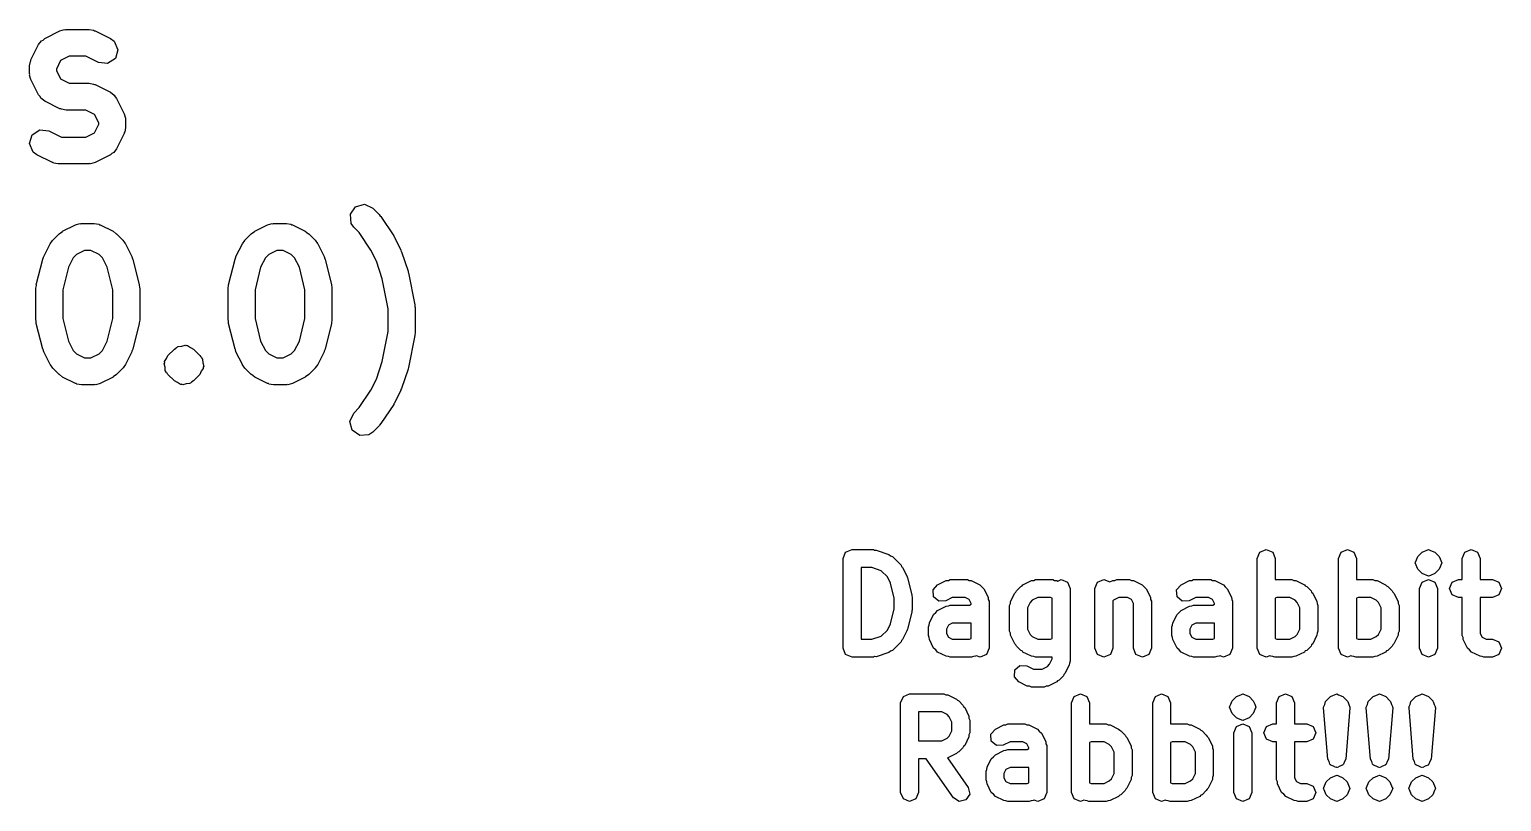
# Model space of a CAD drawing. Extents: x 85.3 to 114.3, y -106.8 to -93.4.
# Drawn here: x 101 to 109.2, y -98.04 to -93.73 of the extents above; entities that cross this region are included whole.
import ezdxf

# ---------------------------------------------------------------- set-up
doc = ezdxf.new("R2010")
doc.units = 0
doc.layers.add('BLACK', color=7, linetype='CONTINUOUS')

msp = doc.modelspace()

# ---------------------------------------------------------------- linework, layer by layer
at = {"layer": 'BLACK', "linetype": 'CONTINUOUS'}
for p, q in [((101.047, -93.8165), (101.063, -93.7955)), ((101.063, -93.7955), (101.073, -93.7911)), ((101.073, -93.7911), (101.081, -93.7829)), ((101.081, -93.7829), (101.166, -93.7401)), ((101.166, -93.7401), (101.191, -93.7326)), ((101.191, -93.7326), (101.196, -93.7337)), ((101.196, -93.7337), (101.2, -93.7321)), ((101.2, -93.7321), (101.329, -93.7321)), ((101.329, -93.7321), (101.354, -93.7367)), ((101.354, -93.7367), (101.358, -93.7395)), ((101.358, -93.7395), (101.362, -93.7401)), ((101.362, -93.7401), (101.448, -93.7829)), ((101.448, -93.7829), (101.469, -93.7984)), ((101.469, -93.7984), (101.489, -93.8455)), ((101.004, -93.9022), (101.047, -93.8165)), ((101.218, -93.8821), (101.17, -93.9059)), ((101.311, -93.8821), (101.218, -93.8821)), ((101.381, -93.9171), (101.311, -93.8821)), ((101.489, -93.8455), (101.475, -93.8947)), ((100.996, -93.9357), (101.001, -93.9101)), ((100.996, -93.9786), (100.996, -93.9357)), ((101.001, -93.9101), (101.004, -93.9066)), ((101.004, -93.9066), (101.004, -93.9022)), ((101.17, -93.9059), (101.146, -93.9534)), ((101.146, -93.9534), (101.146, -93.9609)), ((101.146, -93.9609), (101.17, -94.0084)), ((101.432, -93.9229), (101.381, -93.9171)), ((101.475, -93.8947), (101.432, -93.9229)), ((100.998, -93.9828), (100.996, -93.9786)), ((100.997, -93.9871), (100.998, -93.9828)), ((101.004, -94.0121), (100.997, -93.9871)), ((101.047, -94.0978), (101.004, -94.0121)), ((101.17, -94.0084), (101.218, -94.0321)), ((101.218, -94.0321), (101.329, -94.0321)), ((101.329, -94.0321), (101.354, -94.0367)), ((101.354, -94.0367), (101.358, -94.0395)), ((101.358, -94.0395), (101.362, -94.0401)), ((101.362, -94.0401), (101.448, -94.0829)), ((101.055, -94.1055), (101.047, -94.0978)), ((101.06, -94.1158), (101.055, -94.1055)), ((101.081, -94.1314), (101.06, -94.1158)), ((101.166, -94.1742), (101.081, -94.1314)), ((101.448, -94.0829), (101.469, -94.0984)), ((101.469, -94.0984), (101.473, -94.1087)), ((101.473, -94.1087), (101.481, -94.1165)), ((101.481, -94.1165), (101.524, -94.2022)), ((101.171, -94.1747), (101.166, -94.1742)), ((101.174, -94.1776), (101.171, -94.1747)), ((101.2, -94.1821), (101.174, -94.1776)), ((101.311, -94.1821), (101.2, -94.1821)), ((101.358, -94.2059), (101.311, -94.1821)), ((101.382, -94.2534), (101.358, -94.2059)), ((101.524, -94.2022), (101.532, -94.2271)), ((101.011, -94.3196), (101.054, -94.2913)), ((101.054, -94.2913), (101.105, -94.2972)), ((101.105, -94.2972), (101.175, -94.3321)), ((101.358, -94.3084), (101.382, -94.2609)), ((101.382, -94.2609), (101.382, -94.2534)), ((101.532, -94.2786), (101.528, -94.3042)), ((101.532, -94.2271), (101.531, -94.2315)), ((101.531, -94.2315), (101.532, -94.2357)), ((101.532, -94.2357), (101.532, -94.2786)), ((100.997, -94.3688), (101.011, -94.3196)), ((101.017, -94.4158), (100.997, -94.3688)), ((101.175, -94.3321), (101.311, -94.3321)), ((101.311, -94.3321), (101.358, -94.3084)), ((101.524, -94.3121), (101.481, -94.3978)), ((101.525, -94.3077), (101.524, -94.3121)), ((101.528, -94.3042), (101.525, -94.3077)), ((101.038, -94.4314), (101.017, -94.4158)), ((101.124, -94.4742), (101.038, -94.4314)), ((101.448, -94.4314), (101.362, -94.4742)), ((101.456, -94.4232), (101.448, -94.4314)), ((101.466, -94.4187), (101.456, -94.4232)), ((101.481, -94.3978), (101.466, -94.4187)), ((101.128, -94.4747), (101.124, -94.4742)), ((101.131, -94.4776), (101.128, -94.4747)), ((101.157, -94.4821), (101.131, -94.4776)), ((101.329, -94.4821), (101.157, -94.4821)), ((101.333, -94.4806), (101.329, -94.4821)), ((101.337, -94.4817), (101.333, -94.4806)), ((101.362, -94.4742), (101.337, -94.4817)), ((102.814, -94.7207), (102.864, -94.7074)), ((102.864, -94.7074), (102.91, -94.7291)), ((102.785, -94.7627), (102.814, -94.7207)), ((102.789, -94.8138), (102.785, -94.7627)), ((102.91, -94.7291), (102.946, -94.7648)), ((102.946, -94.7648), (102.952, -94.7742)), ((102.952, -94.7742), (102.955, -94.7763)), ((102.955, -94.7763), (103.027, -94.8834)), ((101.126, -94.9077), (101.161, -94.872)), ((101.161, -94.872), (101.18, -94.8591)), ((101.18, -94.8591), (101.181, -94.8579)), ((101.181, -94.8579), (101.252, -94.8222)), ((101.252, -94.8222), (101.277, -94.8148)), ((101.277, -94.8148), (101.281, -94.8158)), ((101.281, -94.8158), (101.286, -94.8143)), ((101.286, -94.8143), (101.357, -94.8143)), ((101.357, -94.8143), (101.383, -94.8188)), ((101.383, -94.8188), (101.386, -94.8217)), ((101.386, -94.8217), (101.391, -94.8222)), ((101.391, -94.8222), (101.462, -94.8579)), ((101.462, -94.8579), (101.48, -94.8713)), ((101.48, -94.8713), (101.482, -94.872)), ((101.482, -94.872), (101.517, -94.9077)), ((102.197, -94.9077), (102.233, -94.872)), ((102.233, -94.872), (102.251, -94.8591)), ((102.251, -94.8591), (102.252, -94.8579)), ((102.252, -94.8579), (102.324, -94.8222)), ((102.324, -94.8222), (102.349, -94.8148)), ((102.349, -94.8148), (102.353, -94.8158)), ((102.353, -94.8158), (102.357, -94.8143)), ((102.357, -94.8143), (102.429, -94.8143)), ((102.429, -94.8143), (102.454, -94.8188)), ((102.454, -94.8188), (102.458, -94.8217)), ((102.458, -94.8217), (102.462, -94.8222)), ((102.462, -94.8222), (102.534, -94.8579)), ((102.534, -94.8579), (102.552, -94.8713)), ((102.552, -94.8713), (102.553, -94.872)), ((102.553, -94.872), (102.589, -94.9077)), ((102.804, -94.8352), (102.789, -94.8138)), ((102.835, -94.8656), (102.804, -94.8352)), ((102.899, -94.9627), (102.835, -94.8656)), ((101.076, -94.9986), (101.111, -94.9272)), ((101.111, -94.9272), (101.125, -94.9092)), ((101.125, -94.9092), (101.126, -94.9077)), ((101.517, -94.9077), (101.53, -94.926)), ((101.53, -94.926), (101.531, -94.9272)), ((101.531, -94.9272), (101.567, -94.9986)), ((102.147, -94.9986), (102.183, -94.9272)), ((102.183, -94.9272), (102.196, -94.9092)), ((102.196, -94.9092), (102.197, -94.9077)), ((102.589, -94.9077), (102.602, -94.926)), ((102.602, -94.926), (102.603, -94.9272)), ((102.603, -94.9272), (102.639, -94.9986)), ((103.027, -94.8834), (103.029, -94.8896)), ((103.029, -94.8896), (103.031, -94.8915)), ((103.031, -94.8915), (103.067, -94.9629)), ((101.034, -95.1568), (101.07, -95.014)), ((101.07, -95.014), (101.075, -95.0021)), ((101.075, -95.0021), (101.076, -94.9986)), ((101.24, -95.0051), (101.214, -95.0583)), ((101.259, -94.9866), (101.24, -95.0051)), ((101.303, -94.9643), (101.259, -94.9866)), ((101.339, -94.9643), (101.303, -94.9643)), ((101.384, -94.9866), (101.339, -94.9643)), ((101.403, -95.0051), (101.384, -94.9866)), ((101.429, -95.0583), (101.403, -95.0051)), ((101.567, -94.9986), (101.571, -95.011)), ((101.571, -95.011), (101.573, -95.014)), ((101.573, -95.014), (101.608, -95.1568)), ((102.106, -95.1568), (102.142, -95.014)), ((102.142, -95.014), (102.147, -95.0021)), ((102.147, -95.0021), (102.147, -94.9986)), ((102.312, -95.0051), (102.285, -95.0583)), ((102.33, -94.9866), (102.312, -95.0051)), ((102.375, -94.9643), (102.33, -94.9866)), ((102.411, -94.9643), (102.375, -94.9643)), ((102.456, -94.9866), (102.411, -94.9643)), ((102.474, -95.0051), (102.456, -94.9866)), ((102.501, -95.0583), (102.474, -95.0051)), ((102.639, -94.9986), (102.642, -95.011)), ((102.642, -95.011), (102.644, -95.014)), ((102.644, -95.014), (102.68, -95.1568)), ((102.931, -95.0252), (102.899, -94.9627)), ((102.963, -95.1229), (102.931, -95.0252)), ((103.067, -94.9629), (103.069, -94.9704)), ((103.069, -94.9704), (103.071, -94.9727)), ((103.071, -94.9727), (103.107, -95.0799)), ((101.214, -95.0583), (101.182, -95.1842)), ((101.461, -95.1842), (101.429, -95.0583)), ((102.285, -95.0583), (102.254, -95.1842)), ((102.532, -95.1842), (102.501, -95.0583)), ((103.107, -95.0799), (103.108, -95.0866)), ((103.108, -95.0866), (103.109, -95.0889)), ((103.109, -95.0889), (103.145, -95.2674)), ((101.032, -95.175), (101.035, -95.1603)), ((101.032, -95.3536), (101.032, -95.175)), ((101.035, -95.1603), (101.034, -95.1568)), ((101.182, -95.1842), (101.182, -95.3443)), ((101.461, -95.3443), (101.461, -95.1842)), ((101.608, -95.1568), (101.61, -95.1717)), ((101.61, -95.1717), (101.611, -95.175)), ((101.611, -95.175), (101.611, -95.3536)), ((102.104, -95.175), (102.106, -95.1603)), ((102.104, -95.3536), (102.104, -95.175)), ((102.106, -95.1603), (102.106, -95.1568)), ((102.254, -95.1842), (102.254, -95.3443)), ((102.532, -95.3443), (102.532, -95.1842)), ((102.68, -95.1568), (102.681, -95.1717)), ((102.681, -95.1717), (102.682, -95.175)), ((102.682, -95.175), (102.682, -95.3536)), ((102.996, -95.2896), (102.963, -95.1229)), ((103.145, -95.2674), (103.145, -95.2789)), ((103.145, -95.2789), (103.146, -95.2821)), ((103.146, -95.2821), (103.146, -95.425)), ((101.033, -95.3568), (101.032, -95.3536)), ((101.034, -95.3718), (101.033, -95.3568)), ((101.182, -95.3443), (101.214, -95.4703)), ((101.429, -95.4703), (101.461, -95.3443)), ((101.611, -95.3536), (101.608, -95.3683)), ((102.105, -95.3568), (102.104, -95.3536)), ((102.106, -95.3718), (102.105, -95.3568)), ((102.254, -95.3443), (102.285, -95.4703)), ((102.501, -95.4703), (102.532, -95.3443)), ((102.682, -95.3536), (102.68, -95.3683)), ((102.996, -95.4176), (102.996, -95.2896)), ((101.07, -95.5146), (101.034, -95.3718)), ((101.608, -95.3718), (101.573, -95.5146)), ((101.608, -95.3683), (101.608, -95.3718)), ((102.142, -95.5146), (102.106, -95.3718)), ((102.68, -95.3718), (102.644, -95.5146)), ((102.68, -95.3683), (102.68, -95.3718)), ((102.963, -95.5843), (102.996, -95.4176)), ((103.145, -95.4397), (103.109, -95.6183)), ((103.146, -95.425), (103.144, -95.4363)), ((103.144, -95.4363), (103.145, -95.4397)), ((101.072, -95.5176), (101.07, -95.5146)), ((101.076, -95.53), (101.072, -95.5176)), ((101.214, -95.4703), (101.24, -95.5234)), ((101.24, -95.5234), (101.259, -95.5419)), ((101.384, -95.5419), (101.403, -95.5234)), ((101.403, -95.5234), (101.429, -95.4703)), ((101.573, -95.5146), (101.567, -95.5264)), ((101.567, -95.5264), (101.567, -95.53)), ((101.768, -95.5505), (101.804, -95.5148)), ((101.804, -95.5148), (101.812, -95.5091)), ((101.812, -95.5091), (101.814, -95.5064)), ((101.814, -95.5064), (101.817, -95.5056)), ((101.817, -95.5056), (101.818, -95.5054)), ((101.818, -95.5054), (101.82, -95.5029)), ((101.82, -95.5029), (101.822, -95.5026)), ((101.822, -95.5026), (101.825, -95.4999)), ((101.825, -95.4999), (101.845, -95.4982)), ((101.845, -95.4982), (101.864, -95.4931)), ((101.864, -95.4931), (101.867, -95.4946)), ((101.867, -95.4946), (101.87, -95.494)), ((101.87, -95.494), (101.873, -95.4957)), ((101.873, -95.4957), (101.877, -95.4954)), ((101.877, -95.4954), (101.893, -95.5066)), ((101.893, -95.5066), (101.91, -95.5148)), ((101.91, -95.5148), (101.946, -95.5505)), ((102.144, -95.5176), (102.142, -95.5146)), ((102.147, -95.53), (102.144, -95.5176)), ((102.285, -95.4703), (102.312, -95.5234)), ((102.312, -95.5234), (102.33, -95.5419)), ((102.456, -95.5419), (102.474, -95.5234)), ((102.474, -95.5234), (102.501, -95.4703)), ((102.644, -95.5146), (102.639, -95.5264)), ((102.639, -95.5264), (102.639, -95.53)), ((101.111, -95.6014), (101.076, -95.53)), ((101.113, -95.6025), (101.111, -95.6014)), ((101.126, -95.6209), (101.113, -95.6025)), ((101.259, -95.5419), (101.303, -95.5643)), ((101.303, -95.5643), (101.339, -95.5643)), ((101.339, -95.5643), (101.384, -95.5419)), ((101.531, -95.6014), (101.518, -95.6194)), ((101.567, -95.53), (101.531, -95.6014)), ((101.747, -95.597), (101.75, -95.5909)), ((101.752, -95.6159), (101.747, -95.597)), ((101.749, -95.5842), (101.76, -95.5682)), ((101.75, -95.5909), (101.749, -95.5842)), ((101.76, -95.5682), (101.768, -95.5505)), ((101.946, -95.5505), (101.952, -95.5586)), ((101.952, -95.5586), (101.954, -95.5606)), ((101.954, -95.5606), (101.955, -95.5638)), ((101.955, -95.5638), (101.961, -95.5719)), ((101.961, -95.5719), (101.963, -95.5913)), ((101.963, -95.5913), (101.968, -95.6101)), ((101.968, -95.6101), (101.965, -95.6162)), ((102.183, -95.6014), (102.147, -95.53)), ((102.184, -95.6025), (102.183, -95.6014)), ((102.197, -95.6209), (102.184, -95.6025)), ((102.33, -95.5419), (102.375, -95.5643)), ((102.375, -95.5643), (102.411, -95.5643)), ((102.411, -95.5643), (102.456, -95.5419)), ((102.603, -95.6014), (102.589, -95.6194)), ((102.639, -95.53), (102.603, -95.6014)), ((102.931, -95.6819), (102.963, -95.5843)), ((101.161, -95.6566), (101.126, -95.6209)), ((101.163, -95.6573), (101.161, -95.6566)), ((101.181, -95.6707), (101.163, -95.6573)), ((101.252, -95.7064), (101.181, -95.6707)), ((101.462, -95.6707), (101.391, -95.7064)), ((101.463, -95.6695), (101.462, -95.6707)), ((101.482, -95.6566), (101.463, -95.6695)), ((101.517, -95.6209), (101.482, -95.6566)), ((101.518, -95.6194), (101.517, -95.6209)), ((101.753, -95.6353), (101.752, -95.6159)), ((101.759, -95.6434), (101.753, -95.6353)), ((101.76, -95.6466), (101.759, -95.6434)), ((101.763, -95.6485), (101.76, -95.6466)), ((101.768, -95.6566), (101.763, -95.6485)), ((101.804, -95.6923), (101.768, -95.6566)), ((101.822, -95.7006), (101.804, -95.6923)), ((101.91, -95.6923), (101.902, -95.698)), ((101.946, -95.6566), (101.91, -95.6923)), ((101.954, -95.6389), (101.946, -95.6566)), ((101.965, -95.623), (101.954, -95.6389)), ((101.965, -95.6162), (101.965, -95.623)), ((102.233, -95.6566), (102.197, -95.6209)), ((102.234, -95.6573), (102.233, -95.6566)), ((102.252, -95.6707), (102.234, -95.6573)), ((102.324, -95.7064), (102.252, -95.6707)), ((102.534, -95.6707), (102.462, -95.7064)), ((102.535, -95.6695), (102.534, -95.6707)), ((102.553, -95.6566), (102.535, -95.6695)), ((102.589, -95.6209), (102.553, -95.6566)), ((102.589, -95.6194), (102.589, -95.6209)), ((102.899, -95.7444), (102.931, -95.6819)), ((103.107, -95.6273), (103.071, -95.7344)), ((103.109, -95.6183), (103.107, -95.6246)), ((103.107, -95.6246), (103.107, -95.6273)), ((101.257, -95.7069), (101.252, -95.7064)), ((101.26, -95.7098), (101.257, -95.7069)), ((101.286, -95.7143), (101.26, -95.7098)), ((101.357, -95.7143), (101.286, -95.7143)), ((101.361, -95.7128), (101.357, -95.7143)), ((101.366, -95.7138), (101.361, -95.7128)), ((101.391, -95.7064), (101.366, -95.7138)), ((101.838, -95.7117), (101.822, -95.7006)), ((101.841, -95.7114), (101.838, -95.7117)), ((101.844, -95.7131), (101.841, -95.7114)), ((101.847, -95.7125), (101.844, -95.7131)), ((101.851, -95.714), (101.847, -95.7125)), ((101.869, -95.709), (101.851, -95.714)), ((101.889, -95.7073), (101.869, -95.709)), ((101.893, -95.7046), (101.889, -95.7073)), ((101.895, -95.7042), (101.893, -95.7046)), ((101.897, -95.7017), (101.895, -95.7042)), ((101.9, -95.7007), (101.897, -95.7016)), ((101.897, -95.7016), (101.897, -95.7017)), ((101.902, -95.698), (101.9, -95.7007)), ((102.328, -95.7069), (102.324, -95.7064)), ((102.331, -95.7098), (102.328, -95.7069)), ((102.357, -95.7143), (102.331, -95.7098)), ((102.429, -95.7143), (102.357, -95.7143)), ((102.433, -95.7128), (102.429, -95.7143)), ((102.437, -95.7138), (102.433, -95.7128)), ((102.462, -95.7064), (102.437, -95.7138)), ((102.835, -95.8415), (102.899, -95.7444)), ((103.067, -95.7443), (103.031, -95.8157)), ((103.071, -95.7344), (103.067, -95.7413)), ((103.067, -95.7413), (103.067, -95.7443)), ((102.804, -95.872), (102.835, -95.8415)), ((103.027, -95.8237), (102.955, -95.9309)), ((103.031, -95.8157), (103.027, -95.8211)), ((103.027, -95.8211), (103.027, -95.8237)), ((102.782, -95.9185), (102.804, -95.872)), ((102.796, -95.968), (102.782, -95.9185)), ((102.947, -95.9391), (102.946, -95.9423)), ((102.955, -95.9309), (102.947, -95.9391)), ((102.838, -95.9974), (102.796, -95.968)), ((102.889, -95.993), (102.838, -95.9974)), ((102.91, -95.978), (102.889, -95.993)), ((102.946, -95.9423), (102.91, -95.978)), ((105.532, -96.6837), (105.546, -96.6483)), ((105.546, -96.6483), (105.582, -96.6337)), ((105.582, -96.6337), (105.701, -96.6337)), ((105.701, -96.6337), (105.708, -96.6368)), ((105.708, -96.6368), (105.717, -96.6363)), ((105.717, -96.6363), (105.788, -96.6601)), ((105.788, -96.6601), (105.797, -96.6677)), ((105.797, -96.6677), (105.807, -96.6721)), ((105.807, -96.6721), (105.855, -96.7198)), ((107.841, -96.6837), (107.856, -96.6483)), ((107.856, -96.6483), (107.891, -96.6337)), ((107.891, -96.6337), (107.927, -96.6483)), ((107.927, -96.6483), (107.941, -96.6837)), ((108.294, -96.6837), (108.308, -96.6483)), ((108.308, -96.6483), (108.344, -96.6337)), ((108.344, -96.6337), (108.379, -96.6483)), ((108.379, -96.6483), (108.394, -96.6837)), ((108.729, -96.6912), (108.737, -96.6721)), ((108.737, -96.6721), (108.761, -96.6483)), ((108.761, -96.6483), (108.796, -96.6337)), ((108.796, -96.6337), (108.796, -96.6337)), ((108.796, -96.6337), (108.806, -96.638)), ((108.806, -96.638), (108.831, -96.6483)), ((108.831, -96.6483), (108.831, -96.6483)), ((108.831, -96.6483), (108.831, -96.6483)), ((108.831, -96.6483), (108.855, -96.6721)), ((108.855, -96.6721), (108.855, -96.6721)), ((108.855, -96.6721), (108.855, -96.6721)), ((108.855, -96.6721), (108.87, -96.7075)), ((108.984, -96.6837), (108.999, -96.6483)), ((108.999, -96.6483), (109.034, -96.6337)), ((109.034, -96.6337), (109.069, -96.6483)), ((109.069, -96.6483), (109.084, -96.6837)), ((105.532, -97.1837), (105.532, -96.6837)), ((105.632, -96.7337), (105.632, -97.1337)), ((105.693, -96.7337), (105.632, -96.7337)), ((105.745, -96.7512), (105.693, -96.7337)), ((105.779, -96.7847), (105.745, -96.7512)), ((105.855, -96.7198), (105.858, -96.7274)), ((105.858, -96.7274), (105.864, -96.7328)), ((105.864, -96.7328), (105.888, -96.7804)), ((107.841, -97.1837), (107.841, -96.6837)), ((107.941, -96.6837), (107.941, -96.8004)), ((108.294, -97.1837), (108.294, -96.6837)), ((108.394, -96.6837), (108.394, -96.8004)), ((108.722, -96.7075), (108.724, -96.7036)), ((108.737, -96.7429), (108.722, -96.7075)), ((108.724, -96.7036), (108.729, -96.6912)), ((108.761, -96.7667), (108.737, -96.7429)), ((108.737, -96.7429), (108.737, -96.7429)), ((108.855, -96.7429), (108.831, -96.7667)), ((108.87, -96.7075), (108.855, -96.7429)), ((108.984, -96.8004), (108.984, -96.6837)), ((109.084, -96.6837), (109.084, -96.8004)), ((105.796, -96.8202), (105.779, -96.7847)), ((105.817, -96.9041), (105.796, -96.8202)), ((105.888, -96.7804), (105.889, -96.786)), ((105.889, -96.786), (105.892, -96.7906)), ((105.892, -96.7906), (105.916, -96.8858)), ((106.034, -96.8584), (106.059, -96.8294)), ((106.059, -96.8294), (106.107, -96.8056)), ((106.107, -96.8056), (106.119, -96.8048)), ((106.119, -96.8048), (106.129, -96.8004)), ((106.129, -96.8004), (106.225, -96.8004)), ((106.225, -96.8004), (106.235, -96.8048)), ((106.235, -96.8048), (106.247, -96.8056)), ((106.247, -96.8056), (106.295, -96.8294)), ((106.295, -96.8294), (106.305, -96.8414)), ((106.305, -96.8414), (106.317, -96.8518)), ((106.499, -96.8626), (106.523, -96.8388)), ((106.523, -96.8388), (106.53, -96.8357)), ((106.53, -96.8357), (106.535, -96.8294)), ((106.535, -96.8294), (106.583, -96.8056)), ((106.583, -96.8056), (106.595, -96.8048)), ((106.595, -96.8048), (106.605, -96.8004)), ((106.605, -96.8004), (106.701, -96.8004)), ((106.701, -96.8004), (106.711, -96.8048)), ((106.711, -96.8048), (106.723, -96.8056)), ((106.723, -96.8056), (106.729, -96.8085)), ((106.729, -96.8085), (106.748, -96.8004)), ((106.748, -96.8004), (106.784, -96.815)), ((106.784, -96.815), (106.798, -96.8504)), ((106.936, -96.8504), (106.951, -96.815)), ((106.951, -96.815), (106.986, -96.8004)), ((106.986, -96.8004), (107.019, -96.8139)), ((107.019, -96.8139), (107.035, -96.8056)), ((107.035, -96.8056), (107.047, -96.8048)), ((107.047, -96.8048), (107.058, -96.8004)), ((107.058, -96.8004), (107.129, -96.8004)), ((107.129, -96.8004), (107.14, -96.8048)), ((107.14, -96.8048), (107.152, -96.8056)), ((107.152, -96.8056), (107.199, -96.8294)), ((107.199, -96.8294), (107.21, -96.8414)), ((107.21, -96.8414), (107.222, -96.8518)), ((107.391, -96.8584), (107.416, -96.8294)), ((107.416, -96.8294), (107.464, -96.8056)), ((107.464, -96.8056), (107.476, -96.8048)), ((107.476, -96.8048), (107.486, -96.8004)), ((107.486, -96.8004), (107.582, -96.8004)), ((107.582, -96.8004), (107.592, -96.8048)), ((107.592, -96.8048), (107.604, -96.8056)), ((107.604, -96.8056), (107.652, -96.8294)), ((107.652, -96.8294), (107.662, -96.8414)), ((107.662, -96.8414), (107.674, -96.8518)), ((107.941, -96.8004), (108.034, -96.8004)), ((108.034, -96.8004), (108.045, -96.8048)), ((108.045, -96.8048), (108.056, -96.8056)), ((108.056, -96.8056), (108.104, -96.8294)), ((108.104, -96.8294), (108.109, -96.8357)), ((108.109, -96.8357), (108.117, -96.8388)), ((108.117, -96.8388), (108.141, -96.8626)), ((108.394, -96.8004), (108.486, -96.8004)), ((108.486, -96.8004), (108.497, -96.8048)), ((108.497, -96.8048), (108.509, -96.8056)), ((108.509, -96.8056), (108.556, -96.8294)), ((108.556, -96.8294), (108.562, -96.8357)), ((108.562, -96.8357), (108.569, -96.8388)), ((108.569, -96.8388), (108.593, -96.8626)), ((108.746, -96.8504), (108.761, -96.815)), ((108.761, -96.7667), (108.761, -96.7667)), ((108.796, -96.7813), (108.761, -96.7667)), ((108.761, -96.815), (108.796, -96.8004)), ((108.806, -96.777), (108.796, -96.7813)), ((108.796, -96.7813), (108.796, -96.7813)), ((108.796, -96.8004), (108.831, -96.815)), ((108.831, -96.7667), (108.806, -96.777)), ((108.831, -96.815), (108.846, -96.8504)), ((108.913, -96.8504), (108.927, -96.815)), ((108.927, -96.815), (108.963, -96.8004)), ((108.963, -96.8004), (108.984, -96.8004)), ((109.084, -96.8004), (109.153, -96.8004)), ((109.153, -96.8004), (109.188, -96.815)), ((109.188, -96.815), (109.203, -96.8504)), ((105.817, -96.9632), (105.817, -96.9041)), ((105.916, -96.8858), (105.915, -96.8921)), ((105.915, -96.8921), (105.917, -96.898)), ((105.917, -96.898), (105.917, -96.9694)), ((106.037, -96.8965), (106.034, -96.8584)), ((106.066, -96.9216), (106.037, -96.8965)), ((106.104, -96.9189), (106.066, -96.9216)), ((106.141, -96.9004), (106.104, -96.9189)), ((106.213, -96.9004), (106.141, -96.9004)), ((106.235, -96.9114), (106.213, -96.9004)), ((106.246, -96.9336), (106.235, -96.9114)), ((106.317, -96.8518), (106.341, -96.8994)), ((106.341, -96.8994), (106.341, -96.911)), ((106.341, -96.911), (106.346, -96.9218)), ((106.346, -96.9218), (106.346, -97.1837)), ((106.465, -96.9348), (106.466, -96.9232)), ((106.466, -96.9232), (106.489, -96.8756)), ((106.489, -96.8756), (106.496, -96.8702)), ((106.496, -96.8702), (106.499, -96.8626)), ((106.587, -96.9153), (106.575, -96.9276)), ((106.617, -96.9004), (106.587, -96.9153)), ((106.689, -96.9004), (106.617, -96.9004)), ((106.698, -96.9051), (106.689, -96.9004)), ((106.698, -97.129), (106.698, -96.9051)), ((106.798, -96.8504), (106.798, -97.2551)), ((106.936, -97.1837), (106.936, -96.8504)), ((107.04, -96.9153), (107.036, -96.9187)), ((107.036, -96.9187), (107.036, -97.1837)), ((107.07, -96.9004), (107.04, -96.9153)), ((107.117, -96.9004), (107.07, -96.9004)), ((107.14, -96.9114), (107.117, -96.9004)), ((107.151, -96.9336), (107.14, -96.9114)), ((107.222, -96.8518), (107.245, -96.8994)), ((107.245, -96.8994), (107.246, -96.911)), ((107.246, -96.911), (107.251, -96.9218)), ((107.251, -96.9218), (107.251, -97.1837)), ((107.394, -96.8965), (107.391, -96.8584)), ((107.423, -96.9216), (107.394, -96.8965)), ((107.461, -96.9189), (107.423, -96.9216)), ((107.498, -96.9004), (107.461, -96.9189)), ((107.57, -96.9004), (107.498, -96.9004)), ((107.592, -96.9114), (107.57, -96.9004)), ((107.603, -96.9336), (107.592, -96.9114)), ((107.674, -96.8518), (107.698, -96.8994)), ((107.698, -96.8994), (107.699, -96.911)), ((107.699, -96.911), (107.703, -96.9218)), ((107.703, -96.9218), (107.703, -97.1837)), ((107.951, -96.9004), (107.941, -96.9051)), ((107.941, -96.9051), (107.941, -97.129)), ((108.022, -96.9004), (107.951, -96.9004)), ((108.052, -96.9153), (108.022, -96.9004)), ((108.064, -96.9276), (108.052, -96.9153)), ((108.141, -96.8626), (108.144, -96.8702)), ((108.144, -96.8702), (108.15, -96.8756)), ((108.15, -96.8756), (108.174, -96.9232)), ((108.174, -96.9232), (108.175, -96.9348)), ((108.403, -96.9004), (108.394, -96.9051)), ((108.394, -96.9051), (108.394, -97.129)), ((108.475, -96.9004), (108.403, -96.9004)), ((108.504, -96.9153), (108.475, -96.9004)), ((108.517, -96.9276), (108.504, -96.9153)), ((108.593, -96.8626), (108.596, -96.8702)), ((108.596, -96.8702), (108.603, -96.8756)), ((108.603, -96.8756), (108.626, -96.9232)), ((108.626, -96.9232), (108.627, -96.9348)), ((108.746, -97.1837), (108.746, -96.8504)), ((108.846, -96.8504), (108.846, -97.1837)), ((108.927, -96.8857), (108.913, -96.8504)), ((108.963, -96.9004), (108.927, -96.8857)), ((108.984, -96.9004), (108.963, -96.9004)), ((108.984, -97.1123), (108.984, -96.9004)), ((109.153, -96.9004), (109.084, -96.9004)), ((109.084, -96.9004), (109.084, -97.1005)), ((109.188, -96.8857), (109.153, -96.9004)), ((109.203, -96.8504), (109.188, -96.8857)), ((105.796, -97.0472), (105.817, -96.9632)), ((105.916, -96.9815), (105.892, -97.0768)), ((105.917, -96.9694), (105.915, -96.9753)), ((105.915, -96.9753), (105.916, -96.9815)), ((106.013, -97.0423), (106.037, -96.9947)), ((106.037, -96.9947), (106.049, -96.9843)), ((106.049, -96.9843), (106.059, -96.9723)), ((106.059, -96.9723), (106.107, -96.9485)), ((106.107, -96.9485), (106.119, -96.9477)), ((106.119, -96.9477), (106.129, -96.9432)), ((106.129, -96.9432), (106.237, -96.9432)), ((106.237, -96.9432), (106.246, -96.9385)), ((106.246, -96.9385), (106.246, -96.9336)), ((106.46, -96.9456), (106.465, -96.9348)), ((106.46, -97.0885), (106.46, -96.9456)), ((106.575, -96.9276), (106.56, -96.9574)), ((106.56, -96.9574), (106.56, -97.0766)), ((107.151, -97.1837), (107.151, -96.9336)), ((107.37, -97.0423), (107.394, -96.9947)), ((107.394, -96.9947), (107.406, -96.9843)), ((107.406, -96.9843), (107.416, -96.9723)), ((107.416, -96.9723), (107.464, -96.9485)), ((107.464, -96.9485), (107.476, -96.9477)), ((107.476, -96.9477), (107.486, -96.9432)), ((107.486, -96.9432), (107.594, -96.9432)), ((107.594, -96.9432), (107.603, -96.9385)), ((107.603, -96.9385), (107.603, -96.9336)), ((108.079, -96.9574), (108.064, -96.9276)), ((108.079, -97.0766), (108.079, -96.9574)), ((108.175, -96.9348), (108.179, -96.9456)), ((108.179, -96.9456), (108.179, -97.0885)), ((108.532, -96.9574), (108.517, -96.9276)), ((108.532, -97.0766), (108.532, -96.9574)), ((108.627, -96.9348), (108.632, -96.9456)), ((108.632, -96.9456), (108.632, -97.0885)), ((105.745, -97.1162), (105.779, -97.0826)), ((105.779, -97.0826), (105.796, -97.0472)), ((105.888, -97.087), (105.864, -97.1346)), ((105.889, -97.0813), (105.888, -97.087)), ((105.892, -97.0768), (105.889, -97.0813)), ((106.008, -97.0646), (106.012, -97.0539)), ((106.008, -97.1123), (106.008, -97.0646)), ((106.012, -97.0539), (106.013, -97.0423)), ((106.119, -97.0543), (106.108, -97.0764)), ((106.108, -97.0764), (106.108, -97.1005)), ((106.141, -97.0432), (106.119, -97.0543)), ((106.246, -97.0432), (106.141, -97.0432)), ((106.246, -97.129), (106.246, -97.0432)), ((106.465, -97.0992), (106.46, -97.0885)), ((106.56, -97.0766), (106.575, -97.1065)), ((107.365, -97.0646), (107.369, -97.0539)), ((107.365, -97.1123), (107.365, -97.0646)), ((107.369, -97.0539), (107.37, -97.0423)), ((107.476, -97.0543), (107.465, -97.0764)), ((107.465, -97.0764), (107.465, -97.1005)), ((107.498, -97.0432), (107.476, -97.0543)), ((107.603, -97.0432), (107.498, -97.0432)), ((107.603, -97.129), (107.603, -97.0432)), ((108.064, -97.1065), (108.079, -97.0766)), ((108.179, -97.0885), (108.175, -97.0992)), ((108.517, -97.1065), (108.532, -97.0766)), ((108.632, -97.0885), (108.627, -97.0992)), ((105.632, -97.1337), (105.693, -97.1337)), ((105.693, -97.1337), (105.745, -97.1162)), ((105.855, -97.1476), (105.807, -97.1952)), ((105.858, -97.14), (105.855, -97.1476)), ((105.864, -97.1346), (105.858, -97.14)), ((106.012, -97.123), (106.008, -97.1123)), ((106.013, -97.1346), (106.012, -97.123)), ((106.037, -97.1822), (106.013, -97.1346)), ((106.108, -97.1005), (106.119, -97.1226)), ((106.119, -97.1226), (106.141, -97.1337)), ((106.141, -97.1337), (106.237, -97.1337)), ((106.237, -97.1337), (106.246, -97.129)), ((106.466, -97.1108), (106.465, -97.0992)), ((106.489, -97.1584), (106.466, -97.1108)), ((106.496, -97.1638), (106.489, -97.1584)), ((106.499, -97.1714), (106.496, -97.1638)), ((106.575, -97.1065), (106.587, -97.1188)), ((106.587, -97.1188), (106.617, -97.1337)), ((106.617, -97.1337), (106.689, -97.1337)), ((106.689, -97.1337), (106.698, -97.129)), ((107.369, -97.123), (107.365, -97.1123)), ((107.37, -97.1346), (107.369, -97.123)), ((107.394, -97.1822), (107.37, -97.1346)), ((107.465, -97.1005), (107.476, -97.1226)), ((107.476, -97.1226), (107.498, -97.1337)), ((107.498, -97.1337), (107.594, -97.1337)), ((107.594, -97.1337), (107.603, -97.129)), ((107.941, -97.129), (107.951, -97.1337)), ((107.951, -97.1337), (108.022, -97.1337)), ((108.022, -97.1337), (108.052, -97.1188)), ((108.052, -97.1188), (108.064, -97.1065)), ((108.144, -97.1638), (108.141, -97.1714)), ((108.15, -97.1584), (108.144, -97.1638)), ((108.174, -97.1108), (108.15, -97.1584)), ((108.175, -97.0992), (108.174, -97.1108)), ((108.394, -97.129), (108.403, -97.1337)), ((108.403, -97.1337), (108.475, -97.1337)), ((108.475, -97.1337), (108.504, -97.1188)), ((108.504, -97.1188), (108.517, -97.1065)), ((108.596, -97.1638), (108.593, -97.1714)), ((108.603, -97.1584), (108.596, -97.1638)), ((108.626, -97.1108), (108.603, -97.1584)), ((108.627, -97.0992), (108.626, -97.1108)), ((108.989, -97.123), (108.984, -97.1123)), ((108.989, -97.1346), (108.989, -97.123)), ((109.013, -97.1822), (108.989, -97.1346)), ((109.084, -97.1005), (109.095, -97.1226)), ((109.095, -97.1226), (109.117, -97.1337)), ((109.117, -97.1337), (109.153, -97.1337)), ((109.153, -97.1337), (109.188, -97.1483)), ((109.188, -97.1483), (109.203, -97.1837)), ((105.546, -97.219), (105.532, -97.1837)), ((105.582, -97.2337), (105.546, -97.219)), ((105.701, -97.2337), (105.582, -97.2337)), ((105.708, -97.2305), (105.701, -97.2337)), ((105.717, -97.2311), (105.708, -97.2305)), ((105.788, -97.2073), (105.717, -97.2311)), ((105.797, -97.1997), (105.788, -97.2073)), ((105.807, -97.1952), (105.797, -97.1997)), ((106.049, -97.1926), (106.037, -97.1822)), ((106.059, -97.2046), (106.049, -97.1926)), ((106.107, -97.2284), (106.059, -97.2046)), ((106.119, -97.2292), (106.107, -97.2284)), ((106.129, -97.2337), (106.119, -97.2292)), ((106.248, -97.2337), (106.129, -97.2337)), ((106.259, -97.2292), (106.248, -97.2337)), ((106.271, -97.2284), (106.259, -97.2292)), ((106.276, -97.2256), (106.271, -97.2284)), ((106.296, -97.2337), (106.276, -97.2256)), ((106.331, -97.219), (106.296, -97.2337)), ((106.346, -97.1837), (106.331, -97.219)), ((106.523, -97.1952), (106.499, -97.1714)), ((106.53, -97.1984), (106.523, -97.1952)), ((106.535, -97.2046), (106.53, -97.1984)), ((106.583, -97.2284), (106.535, -97.2046)), ((106.595, -97.2292), (106.583, -97.2284)), ((106.605, -97.2337), (106.595, -97.2292)), ((106.698, -97.2337), (106.605, -97.2337)), ((106.683, -97.2731), (106.698, -97.2433)), ((106.698, -97.2433), (106.698, -97.2337)), ((106.951, -97.219), (106.936, -97.1837)), ((106.986, -97.2337), (106.951, -97.219)), ((107.022, -97.219), (106.986, -97.2337)), ((107.036, -97.1837), (107.022, -97.219)), ((107.165, -97.219), (107.151, -97.1837)), ((107.201, -97.2337), (107.165, -97.219)), ((107.236, -97.219), (107.201, -97.2337)), ((107.251, -97.1837), (107.236, -97.219)), ((107.406, -97.1926), (107.394, -97.1822)), ((107.416, -97.2046), (107.406, -97.1926)), ((107.464, -97.2284), (107.416, -97.2046)), ((107.476, -97.2292), (107.464, -97.2284)), ((107.486, -97.2337), (107.476, -97.2292)), ((107.605, -97.2337), (107.486, -97.2337)), ((107.616, -97.2292), (107.605, -97.2337)), ((107.628, -97.2284), (107.616, -97.2292)), ((107.634, -97.2256), (107.628, -97.2284)), ((107.653, -97.2337), (107.634, -97.2256)), ((107.688, -97.219), (107.653, -97.2337)), ((107.703, -97.1837), (107.688, -97.219)), ((107.856, -97.219), (107.841, -97.1837)), ((107.891, -97.2337), (107.856, -97.219)), ((107.911, -97.2256), (107.891, -97.2337)), ((107.916, -97.2284), (107.911, -97.2256)), ((107.928, -97.2292), (107.916, -97.2284)), ((107.939, -97.2337), (107.928, -97.2292)), ((108.034, -97.2337), (107.939, -97.2337)), ((108.045, -97.2292), (108.034, -97.2337)), ((108.056, -97.2284), (108.045, -97.2292)), ((108.104, -97.2046), (108.056, -97.2284)), ((108.109, -97.1984), (108.104, -97.2046)), ((108.117, -97.1952), (108.109, -97.1984)), ((108.141, -97.1714), (108.117, -97.1952)), ((108.308, -97.219), (108.294, -97.1837)), ((108.344, -97.2337), (108.308, -97.219)), ((108.363, -97.2256), (108.344, -97.2337)), ((108.369, -97.2284), (108.363, -97.2256)), ((108.38, -97.2292), (108.369, -97.2284)), ((108.391, -97.2337), (108.38, -97.2292)), ((108.486, -97.2337), (108.391, -97.2337)), ((108.497, -97.2292), (108.486, -97.2337)), ((108.509, -97.2284), (108.497, -97.2292)), ((108.556, -97.2046), (108.509, -97.2284)), ((108.562, -97.1984), (108.556, -97.2046)), ((108.569, -97.1952), (108.562, -97.1984)), ((108.593, -97.1714), (108.569, -97.1952)), ((108.761, -97.219), (108.746, -97.1837)), ((108.796, -97.2337), (108.761, -97.219)), ((108.831, -97.219), (108.796, -97.2337)), ((108.846, -97.1837), (108.831, -97.219)), ((109.025, -97.1926), (109.013, -97.1822)), ((109.035, -97.2046), (109.025, -97.1926)), ((109.083, -97.2284), (109.035, -97.2046)), ((109.095, -97.2292), (109.083, -97.2284)), ((109.105, -97.2337), (109.095, -97.2292)), ((109.153, -97.2337), (109.105, -97.2337)), ((109.188, -97.219), (109.153, -97.2337)), ((109.203, -97.1837), (109.188, -97.219)), ((106.487, -97.3424), (106.489, -97.3042)), ((106.489, -97.3042), (106.518, -97.2791)), ((106.518, -97.2791), (106.556, -97.2818)), ((106.556, -97.2818), (106.593, -97.3004)), ((106.593, -97.3004), (106.641, -97.3004)), ((106.641, -97.3004), (106.671, -97.2855)), ((106.671, -97.2855), (106.683, -97.2731)), ((106.763, -97.3305), (106.76, -97.3381)), ((106.769, -97.3251), (106.763, -97.3305)), ((106.793, -97.2775), (106.769, -97.3251)), ((106.794, -97.2659), (106.793, -97.2775)), ((106.798, -97.2551), (106.794, -97.2659)), ((106.512, -97.3713), (106.487, -97.3424)), ((106.559, -97.3951), (106.512, -97.3713)), ((106.571, -97.3959), (106.559, -97.3951)), ((106.582, -97.4004), (106.571, -97.3959)), ((106.653, -97.4004), (106.582, -97.4004)), ((106.664, -97.3959), (106.653, -97.4004)), ((106.675, -97.3951), (106.664, -97.3959)), ((106.723, -97.3713), (106.675, -97.3951)), ((106.728, -97.3651), (106.723, -97.3713)), ((106.736, -97.3619), (106.728, -97.3651)), ((106.76, -97.3381), (106.736, -97.3619)), ((105.853, -97.4887), (105.868, -97.4533)), ((105.853, -97.9887), (105.853, -97.4887)), ((105.868, -97.4533), (105.903, -97.4387)), ((105.903, -97.4387), (106.094, -97.4387)), ((106.094, -97.4387), (106.104, -97.4431)), ((106.104, -97.4431), (106.116, -97.444)), ((106.116, -97.444), (106.164, -97.4678)), ((106.164, -97.4678), (106.169, -97.474)), ((106.169, -97.474), (106.177, -97.4771)), ((106.177, -97.4771), (106.2, -97.501)), ((106.805, -97.4887), (106.82, -97.4533)), ((106.805, -97.9887), (106.805, -97.4887)), ((106.82, -97.4533), (106.855, -97.4387)), ((106.855, -97.4387), (106.891, -97.4533)), ((106.891, -97.4533), (106.905, -97.4887)), ((106.905, -97.4887), (106.905, -97.6054)), ((107.258, -97.4887), (107.273, -97.4533)), ((107.258, -97.9887), (107.258, -97.4887)), ((107.273, -97.4533), (107.308, -97.4387)), ((107.308, -97.4387), (107.343, -97.4533)), ((107.343, -97.4533), (107.358, -97.4887)), ((107.358, -97.4887), (107.358, -97.6054)), ((107.689, -97.5066), (107.694, -97.4954)), ((107.694, -97.4954), (107.701, -97.4771)), ((107.701, -97.4771), (107.725, -97.4533)), ((107.701, -97.4771), (107.701, -97.4771)), ((107.725, -97.4533), (107.75, -97.443)), ((107.725, -97.4533), (107.725, -97.4533)), ((107.725, -97.4533), (107.725, -97.4533)), ((107.75, -97.443), (107.76, -97.4387)), ((107.76, -97.4387), (107.76, -97.4387)), ((107.76, -97.4387), (107.796, -97.4533)), ((107.796, -97.4533), (107.819, -97.4771)), ((107.819, -97.4771), (107.827, -97.4954)), ((107.827, -97.4954), (107.832, -97.5066)), ((107.948, -97.4887), (107.963, -97.4533)), ((107.948, -97.6054), (107.948, -97.4887)), ((107.963, -97.4533), (107.998, -97.4387)), ((107.998, -97.4387), (108.034, -97.4533)), ((108.034, -97.4533), (108.048, -97.4887)), ((108.048, -97.4887), (108.048, -97.6054)), ((108.21, -97.5125), (108.217, -97.4966)), ((108.217, -97.4966), (108.222, -97.4802)), ((108.222, -97.4802), (108.224, -97.4792)), ((108.224, -97.4792), (108.225, -97.4771)), ((108.225, -97.4771), (108.249, -97.4533)), ((108.249, -97.4533), (108.284, -97.4387)), ((108.284, -97.4387), (108.284, -97.4387)), ((108.284, -97.4387), (108.294, -97.443)), ((108.294, -97.443), (108.319, -97.4533)), ((108.319, -97.4533), (108.319, -97.4533)), ((108.319, -97.4533), (108.319, -97.4533)), ((108.319, -97.4533), (108.343, -97.4771)), ((108.343, -97.4771), (108.344, -97.4792)), ((108.344, -97.4792), (108.346, -97.4802)), ((108.346, -97.4802), (108.351, -97.4966)), ((108.351, -97.4966), (108.358, -97.5125)), ((108.448, -97.5125), (108.455, -97.4966)), ((108.455, -97.4966), (108.46, -97.4802)), ((108.46, -97.4802), (108.462, -97.4792)), ((108.462, -97.4792), (108.463, -97.4771)), ((108.463, -97.4771), (108.487, -97.4533)), ((108.487, -97.4533), (108.512, -97.443)), ((108.487, -97.4533), (108.487, -97.4533)), ((108.487, -97.4533), (108.487, -97.4533)), ((108.512, -97.443), (108.522, -97.4387)), ((108.522, -97.4387), (108.522, -97.4387)), ((108.522, -97.4387), (108.557, -97.4533)), ((108.557, -97.4533), (108.581, -97.4771)), ((108.581, -97.4771), (108.582, -97.4792)), ((108.582, -97.4792), (108.584, -97.4802)), ((108.584, -97.4802), (108.589, -97.4966)), ((108.589, -97.4966), (108.596, -97.5125)), ((108.686, -97.5125), (108.693, -97.4966)), ((108.693, -97.4966), (108.698, -97.4802)), ((108.698, -97.4802), (108.7, -97.4792)), ((108.7, -97.4792), (108.701, -97.4771)), ((108.701, -97.4771), (108.725, -97.4533)), ((108.725, -97.4533), (108.75, -97.443)), ((108.725, -97.4533), (108.725, -97.4533)), ((108.725, -97.4533), (108.725, -97.4533)), ((108.75, -97.443), (108.76, -97.4387)), ((108.76, -97.4387), (108.76, -97.4387)), ((108.76, -97.4387), (108.796, -97.4533)), ((108.796, -97.4533), (108.819, -97.4771)), ((108.819, -97.4771), (108.82, -97.4792)), ((108.82, -97.4792), (108.822, -97.4802)), ((108.822, -97.4802), (108.827, -97.4966)), ((108.827, -97.4966), (108.834, -97.5125)), ((105.953, -97.5387), (105.953, -97.7006)), ((106.082, -97.5387), (105.953, -97.5387)), ((106.112, -97.5536), (106.082, -97.5387)), ((106.124, -97.5659), (106.112, -97.5536)), ((106.139, -97.5957), (106.124, -97.5659)), ((106.2, -97.501), (106.204, -97.5086)), ((106.204, -97.5086), (106.21, -97.5139)), ((106.21, -97.5139), (106.234, -97.5616)), ((106.234, -97.5616), (106.234, -97.5732)), ((106.234, -97.5732), (106.239, -97.5839)), ((107.686, -97.5125), (107.689, -97.5066)), ((107.701, -97.5479), (107.686, -97.5125)), ((107.725, -97.5717), (107.701, -97.5479)), ((107.737, -97.5765), (107.725, -97.5717)), ((107.76, -97.5863), (107.737, -97.5765)), ((107.796, -97.5717), (107.76, -97.5863)), ((107.819, -97.5479), (107.796, -97.5717)), ((107.796, -97.5717), (107.796, -97.5717)), ((107.834, -97.5125), (107.819, -97.5479)), ((107.819, -97.5479), (107.819, -97.5479)), ((107.832, -97.5066), (107.834, -97.5125)), ((108.211, -97.5145), (108.21, -97.5125)), ((108.21, -97.5167), (108.211, -97.5145)), ((108.234, -97.8024), (108.21, -97.5167)), ((108.358, -97.5167), (108.334, -97.8024)), ((108.358, -97.5125), (108.357, -97.5145)), ((108.357, -97.5145), (108.358, -97.5167)), ((108.449, -97.5145), (108.448, -97.5125)), ((108.449, -97.5167), (108.449, -97.5145)), ((108.472, -97.8024), (108.449, -97.5167)), ((108.596, -97.5167), (108.572, -97.8024)), ((108.596, -97.5125), (108.595, -97.5145)), ((108.595, -97.5145), (108.596, -97.5167)), ((108.687, -97.5145), (108.686, -97.5125)), ((108.687, -97.5167), (108.687, -97.5145)), ((108.71, -97.8024), (108.687, -97.5167)), ((108.834, -97.5167), (108.81, -97.8024)), ((108.834, -97.5125), (108.833, -97.5145)), ((108.833, -97.5145), (108.834, -97.5167)), ((106.124, -97.6734), (106.139, -97.6436)), ((106.139, -97.6436), (106.139, -97.5957)), ((106.239, -97.6554), (106.234, -97.6661)), ((106.239, -97.5839), (106.239, -97.6554)), ((106.356, -97.6634), (106.381, -97.6344)), ((106.381, -97.6344), (106.428, -97.6106)), ((106.428, -97.6106), (106.44, -97.6098)), ((106.44, -97.6098), (106.451, -97.6054)), ((106.451, -97.6054), (106.546, -97.6054)), ((106.546, -97.6054), (106.557, -97.6098)), ((106.557, -97.6098), (106.568, -97.6106)), ((106.568, -97.6106), (106.616, -97.6344)), ((106.616, -97.6344), (106.626, -97.6464)), ((106.626, -97.6464), (106.638, -97.6568)), ((106.638, -97.6568), (106.662, -97.7044)), ((106.905, -97.6054), (106.998, -97.6054)), ((106.998, -97.6054), (107.009, -97.6098)), ((107.009, -97.6098), (107.021, -97.6106)), ((107.021, -97.6106), (107.068, -97.6344)), ((107.068, -97.6344), (107.074, -97.6407)), ((107.074, -97.6407), (107.081, -97.6438)), ((107.081, -97.6438), (107.105, -97.6676)), ((107.358, -97.6054), (107.451, -97.6054)), ((107.451, -97.6054), (107.461, -97.6098)), ((107.461, -97.6098), (107.473, -97.6106)), ((107.473, -97.6106), (107.521, -97.6344)), ((107.521, -97.6344), (107.526, -97.6407)), ((107.526, -97.6407), (107.534, -97.6438)), ((107.534, -97.6438), (107.557, -97.6676)), ((107.71, -97.6554), (107.725, -97.62)), ((107.71, -97.9887), (107.71, -97.6554)), ((107.725, -97.62), (107.76, -97.6054)), ((107.76, -97.5863), (107.76, -97.5863)), ((107.76, -97.6054), (107.796, -97.62)), ((107.796, -97.62), (107.81, -97.6554)), ((107.81, -97.6554), (107.81, -97.9887)), ((107.877, -97.6554), (107.892, -97.62)), ((107.892, -97.6907), (107.877, -97.6554)), ((107.892, -97.62), (107.927, -97.6054)), ((107.927, -97.6054), (107.948, -97.6054)), ((108.048, -97.6054), (108.117, -97.6054)), ((108.117, -97.6054), (108.153, -97.62)), ((108.153, -97.62), (108.167, -97.6554)), ((108.167, -97.6554), (108.153, -97.6907)), ((105.953, -97.7006), (106.082, -97.7006)), ((106.082, -97.7006), (106.112, -97.6857)), ((106.112, -97.6857), (106.124, -97.6734)), ((106.2, -97.7383), (106.177, -97.7621)), ((106.204, -97.7307), (106.2, -97.7383)), ((106.21, -97.7253), (106.204, -97.7307)), ((106.234, -97.6777), (106.21, -97.7253)), ((106.234, -97.6661), (106.234, -97.6777)), ((106.358, -97.7015), (106.356, -97.6634)), ((106.387, -97.7266), (106.358, -97.7015)), ((106.425, -97.7239), (106.387, -97.7266)), ((106.463, -97.7054), (106.425, -97.7239)), ((106.534, -97.7054), (106.463, -97.7054)), ((106.556, -97.7164), (106.534, -97.7054)), ((106.567, -97.7386), (106.556, -97.7164)), ((106.558, -97.7482), (106.567, -97.7435)), ((106.567, -97.7435), (106.567, -97.7386)), ((106.662, -97.7044), (106.663, -97.716)), ((106.663, -97.716), (106.667, -97.7268)), ((106.667, -97.7268), (106.667, -97.9887)), ((106.915, -97.7054), (106.905, -97.7101)), ((106.905, -97.7101), (106.905, -97.934)), ((106.987, -97.7054), (106.915, -97.7054)), ((107.016, -97.7203), (106.987, -97.7054)), ((107.029, -97.7326), (107.016, -97.7203)), ((107.044, -97.7624), (107.029, -97.7326)), ((107.105, -97.6676), (107.108, -97.6752)), ((107.108, -97.6752), (107.114, -97.6806)), ((107.114, -97.6806), (107.138, -97.7282)), ((107.138, -97.7282), (107.139, -97.7398)), ((107.139, -97.7398), (107.144, -97.7506)), ((107.367, -97.7054), (107.358, -97.7101)), ((107.358, -97.7101), (107.358, -97.934)), ((107.439, -97.7054), (107.367, -97.7054)), ((107.469, -97.7203), (107.439, -97.7054)), ((107.481, -97.7326), (107.469, -97.7203)), ((107.496, -97.7624), (107.481, -97.7326)), ((107.557, -97.6676), (107.561, -97.6752)), ((107.561, -97.6752), (107.567, -97.6806)), ((107.567, -97.6806), (107.591, -97.7282)), ((107.591, -97.7282), (107.591, -97.7398)), ((107.591, -97.7398), (107.596, -97.7506)), ((107.927, -97.7054), (107.892, -97.6907)), ((107.948, -97.7054), (107.927, -97.7054)), ((107.948, -97.9173), (107.948, -97.7054)), ((108.117, -97.7054), (108.048, -97.7054)), ((108.048, -97.7054), (108.048, -97.9055)), ((108.153, -97.6907), (108.117, -97.7054)), ((105.996, -97.8006), (105.953, -97.8006)), ((105.953, -97.8006), (105.953, -97.9887)), ((106.148, -98.0174), (105.996, -97.8006)), ((106.116, -97.7953), (106.115, -97.7954)), ((106.115, -97.7954), (106.23, -97.96)), ((106.164, -97.7715), (106.116, -97.7953)), ((106.169, -97.7653), (106.164, -97.7715)), ((106.177, -97.7621), (106.169, -97.7653)), ((106.335, -97.8473), (106.358, -97.7997)), ((106.358, -97.7997), (106.37, -97.7893)), ((106.37, -97.7893), (106.381, -97.7773)), ((106.381, -97.7773), (106.428, -97.7535)), ((106.428, -97.7535), (106.44, -97.7527)), ((106.44, -97.7527), (106.451, -97.7482)), ((106.451, -97.7482), (106.558, -97.7482)), ((107.044, -97.8816), (107.044, -97.7624)), ((107.144, -97.7506), (107.144, -97.8935)), ((107.496, -97.8816), (107.496, -97.7624)), ((107.596, -97.7506), (107.596, -97.8935)), ((108.241, -97.816), (108.234, -97.8024)), ((108.246, -97.8305), (108.241, -97.816)), ((108.327, -97.816), (108.322, -97.8305)), ((108.334, -97.8024), (108.327, -97.816)), ((108.479, -97.816), (108.472, -97.8024)), ((108.484, -97.8305), (108.479, -97.816)), ((108.565, -97.816), (108.56, -97.8305)), ((108.572, -97.8024), (108.565, -97.816)), ((108.717, -97.816), (108.71, -97.8024)), ((108.722, -97.8305), (108.717, -97.816)), ((108.803, -97.816), (108.798, -97.8305)), ((108.81, -97.8024), (108.803, -97.816)), ((106.329, -97.8696), (106.334, -97.8589)), ((106.329, -97.9173), (106.329, -97.8696)), ((106.334, -97.8589), (106.335, -97.8473)), ((106.44, -97.8593), (106.429, -97.8814)), ((106.429, -97.8814), (106.429, -97.9055)), ((106.429, -97.9055), (106.44, -97.9276)), ((106.463, -97.8482), (106.44, -97.8593)), ((106.567, -97.8482), (106.463, -97.8482)), ((106.567, -97.934), (106.567, -97.8482)), ((107.029, -97.9115), (107.044, -97.8816)), ((107.139, -97.9042), (107.138, -97.9158)), ((107.144, -97.8935), (107.139, -97.9042)), ((107.481, -97.9115), (107.496, -97.8816)), ((107.596, -97.8935), (107.591, -97.9042)), ((107.591, -97.9042), (107.591, -97.9158)), ((108.048, -97.9055), (108.059, -97.9276)), ((108.225, -97.9295), (108.249, -97.9057)), ((108.248, -97.8315), (108.246, -97.8305)), ((108.249, -97.8336), (108.248, -97.8315)), ((108.251, -97.8344), (108.249, -97.8336)), ((108.249, -97.9057), (108.284, -97.8911)), ((108.249, -97.9057), (108.249, -97.9057)), ((108.252, -97.8364), (108.251, -97.8344)), ((108.266, -97.841), (108.252, -97.8364)), ((108.28, -97.848), (108.266, -97.841)), ((108.282, -97.8474), (108.28, -97.848)), ((108.284, -97.8482), (108.282, -97.8474)), ((108.286, -97.8474), (108.284, -97.8482)), ((108.284, -97.8911), (108.284, -97.8911)), ((108.284, -97.8911), (108.29, -97.8935)), ((108.288, -97.848), (108.286, -97.8474)), ((108.302, -97.841), (108.288, -97.848)), ((108.29, -97.8935), (108.319, -97.9057)), ((108.316, -97.8364), (108.302, -97.841)), ((108.317, -97.8344), (108.316, -97.8364)), ((108.319, -97.8336), (108.317, -97.8344)), ((108.32, -97.8315), (108.319, -97.8336)), ((108.319, -97.9057), (108.343, -97.9295)), ((108.322, -97.8305), (108.32, -97.8315)), ((108.463, -97.9295), (108.487, -97.9057)), ((108.486, -97.8315), (108.484, -97.8305)), ((108.487, -97.8336), (108.486, -97.8315)), ((108.489, -97.8344), (108.487, -97.8336)), ((108.487, -97.9057), (108.513, -97.8949)), ((108.49, -97.8364), (108.489, -97.8344)), ((108.504, -97.841), (108.49, -97.8364)), ((108.518, -97.848), (108.504, -97.841)), ((108.513, -97.8949), (108.522, -97.8911)), ((108.52, -97.8474), (108.518, -97.848)), ((108.522, -97.8482), (108.52, -97.8474)), ((108.524, -97.8474), (108.522, -97.8482)), ((108.522, -97.8911), (108.522, -97.8911)), ((108.522, -97.8911), (108.557, -97.9057)), ((108.526, -97.848), (108.524, -97.8474)), ((108.54, -97.841), (108.526, -97.848)), ((108.554, -97.8364), (108.54, -97.841)), ((108.555, -97.8344), (108.554, -97.8364)), ((108.557, -97.8336), (108.555, -97.8344)), ((108.558, -97.8315), (108.557, -97.8336)), ((108.557, -97.9057), (108.557, -97.9057)), ((108.557, -97.9057), (108.581, -97.9295)), ((108.56, -97.8305), (108.558, -97.8315)), ((108.701, -97.9295), (108.725, -97.9057)), ((108.724, -97.8315), (108.722, -97.8305)), ((108.725, -97.8336), (108.724, -97.8315)), ((108.727, -97.8344), (108.725, -97.8336)), ((108.725, -97.9057), (108.751, -97.8949)), ((108.728, -97.8364), (108.727, -97.8344)), ((108.742, -97.841), (108.728, -97.8364)), ((108.756, -97.848), (108.742, -97.841)), ((108.751, -97.8949), (108.76, -97.8911)), ((108.758, -97.8474), (108.756, -97.848)), ((108.76, -97.8482), (108.758, -97.8474)), ((108.762, -97.8474), (108.76, -97.8482)), ((108.76, -97.8911), (108.76, -97.8911)), ((108.76, -97.8911), (108.796, -97.9057)), ((108.764, -97.848), (108.762, -97.8474)), ((108.778, -97.841), (108.764, -97.848)), ((108.793, -97.8364), (108.778, -97.841)), ((108.794, -97.8344), (108.793, -97.8364)), ((108.796, -97.8336), (108.794, -97.8344)), ((108.798, -97.8305), (108.796, -97.8315)), ((108.796, -97.8315), (108.796, -97.8336)), ((108.796, -97.9057), (108.796, -97.9057)), ((108.796, -97.9057), (108.819, -97.9295)), ((105.868, -98.024), (105.853, -97.9887)), ((105.953, -97.9887), (105.938, -98.024)), ((106.23, -97.96), (106.238, -97.9974)), ((106.334, -97.928), (106.329, -97.9173)), ((106.335, -97.9396), (106.334, -97.928)), ((106.358, -97.9872), (106.335, -97.9396)), ((106.37, -97.9976), (106.358, -97.9872)), ((106.44, -97.9276), (106.463, -97.9387)), ((106.463, -97.9387), (106.558, -97.9387)), ((106.558, -97.9387), (106.567, -97.934)), ((106.667, -97.9887), (106.653, -98.024)), ((106.82, -98.024), (106.805, -97.9887)), ((106.905, -97.934), (106.915, -97.9387)), ((106.915, -97.9387), (106.987, -97.9387)), ((106.987, -97.9387), (107.016, -97.9238)), ((107.016, -97.9238), (107.029, -97.9115)), ((107.105, -97.9764), (107.081, -98.0002)), ((107.108, -97.9688), (107.105, -97.9764)), ((107.114, -97.9634), (107.108, -97.9688)), ((107.138, -97.9158), (107.114, -97.9634)), ((107.273, -98.024), (107.258, -97.9887)), ((107.358, -97.934), (107.367, -97.9387)), ((107.367, -97.9387), (107.439, -97.9387)), ((107.439, -97.9387), (107.469, -97.9238)), ((107.469, -97.9238), (107.481, -97.9115)), ((107.557, -97.9764), (107.534, -98.0002)), ((107.561, -97.9688), (107.557, -97.9764)), ((107.567, -97.9634), (107.561, -97.9688)), ((107.591, -97.9158), (107.567, -97.9634)), ((107.725, -98.024), (107.71, -97.9887)), ((107.81, -97.9887), (107.796, -98.024)), ((107.953, -97.928), (107.948, -97.9173)), ((107.954, -97.9396), (107.953, -97.928)), ((107.977, -97.9872), (107.954, -97.9396)), ((107.989, -97.9976), (107.977, -97.9872)), ((108.059, -97.9276), (108.082, -97.9387)), ((108.082, -97.9387), (108.117, -97.9387)), ((108.117, -97.9387), (108.153, -97.9533)), ((108.153, -97.9533), (108.167, -97.9887)), ((108.167, -97.9887), (108.153, -98.024)), ((108.21, -97.9649), (108.212, -97.96)), ((108.214, -97.9729), (108.21, -97.9649)), ((108.212, -97.96), (108.225, -97.9295)), ((108.225, -98.0002), (108.214, -97.9729)), ((108.225, -97.9295), (108.225, -97.9295)), ((108.343, -97.9295), (108.358, -97.9649)), ((108.358, -97.9649), (108.343, -98.0002)), ((108.448, -97.9649), (108.45, -97.96)), ((108.452, -97.9729), (108.448, -97.9649)), ((108.45, -97.96), (108.463, -97.9295)), ((108.463, -98.0002), (108.452, -97.9729)), ((108.581, -97.9295), (108.581, -97.9295)), ((108.581, -97.9295), (108.594, -97.96)), ((108.591, -97.9764), (108.581, -98.0002)), ((108.596, -97.9649), (108.591, -97.9764)), ((108.594, -97.96), (108.596, -97.9649)), ((108.686, -97.9649), (108.688, -97.96)), ((108.69, -97.9729), (108.686, -97.9649)), ((108.688, -97.96), (108.701, -97.9295)), ((108.701, -98.0002), (108.69, -97.9729)), ((108.819, -97.9295), (108.819, -97.9295)), ((108.819, -97.9295), (108.832, -97.96)), ((108.829, -97.9764), (108.819, -98.0002)), ((108.834, -97.9649), (108.829, -97.9764)), ((108.832, -97.96), (108.834, -97.9649)), ((105.903, -98.0387), (105.868, -98.024)), ((105.938, -98.024), (105.903, -98.0387)), ((106.18, -98.0379), (106.148, -98.0174)), ((106.217, -98.0297), (106.18, -98.0379)), ((106.238, -97.9974), (106.217, -98.0297)), ((106.381, -98.0096), (106.37, -97.9976)), ((106.428, -98.0334), (106.381, -98.0096)), ((106.44, -98.0342), (106.428, -98.0334)), ((106.451, -98.0387), (106.44, -98.0342)), ((106.57, -98.0387), (106.451, -98.0387)), ((106.581, -98.0342), (106.57, -98.0387)), ((106.592, -98.0334), (106.581, -98.0342)), ((106.598, -98.0306), (106.592, -98.0334)), ((106.617, -98.0387), (106.598, -98.0306)), ((106.653, -98.024), (106.617, -98.0387)), ((106.855, -98.0387), (106.82, -98.024)), ((106.875, -98.0306), (106.855, -98.0387)), ((106.881, -98.0334), (106.875, -98.0306)), ((106.892, -98.0342), (106.881, -98.0334)), ((106.903, -98.0387), (106.892, -98.0342)), ((106.998, -98.0387), (106.903, -98.0387)), ((107.009, -98.0342), (106.998, -98.0387)), ((107.021, -98.0334), (107.009, -98.0342)), ((107.068, -98.0096), (107.021, -98.0334)), ((107.074, -98.0034), (107.068, -98.0096)), ((107.081, -98.0002), (107.074, -98.0034)), ((107.308, -98.0387), (107.273, -98.024)), ((107.327, -98.0306), (107.308, -98.0387)), ((107.333, -98.0334), (107.327, -98.0306)), ((107.345, -98.0342), (107.333, -98.0334)), ((107.355, -98.0387), (107.345, -98.0342)), ((107.451, -98.0387), (107.355, -98.0387)), ((107.461, -98.0342), (107.451, -98.0387)), ((107.473, -98.0334), (107.461, -98.0342)), ((107.521, -98.0096), (107.473, -98.0334)), ((107.526, -98.0034), (107.521, -98.0096)), ((107.534, -98.0002), (107.526, -98.0034)), ((107.76, -98.0387), (107.725, -98.024)), ((107.796, -98.024), (107.76, -98.0387)), ((108, -98.0096), (107.989, -97.9976)), ((108.047, -98.0334), (108, -98.0096)), ((108.059, -98.0342), (108.047, -98.0334)), ((108.07, -98.0387), (108.059, -98.0342)), ((108.117, -98.0387), (108.07, -98.0387)), ((108.153, -98.024), (108.117, -98.0387)), ((108.249, -98.024), (108.225, -98.0002)), ((108.284, -98.0387), (108.249, -98.024)), ((108.297, -98.0334), (108.284, -98.0387)), ((108.284, -98.0387), (108.284, -98.0387)), ((108.319, -98.024), (108.297, -98.0334)), ((108.343, -98.0002), (108.319, -98.024)), ((108.319, -98.024), (108.319, -98.024)), ((108.343, -98.0002), (108.343, -98.0002)), ((108.343, -98.0002), (108.343, -98.0002)), ((108.487, -98.024), (108.463, -98.0002)), ((108.463, -98.0002), (108.463, -98.0002)), ((108.509, -98.0334), (108.487, -98.024)), ((108.487, -98.024), (108.487, -98.024)), ((108.487, -98.024), (108.487, -98.024)), ((108.522, -98.0387), (108.509, -98.0334)), ((108.557, -98.024), (108.522, -98.0387)), ((108.522, -98.0387), (108.522, -98.0387)), ((108.581, -98.0002), (108.557, -98.024)), ((108.725, -98.024), (108.701, -98.0002)), ((108.701, -98.0002), (108.701, -98.0002)), ((108.747, -98.0334), (108.725, -98.024)), ((108.725, -98.024), (108.725, -98.024)), ((108.725, -98.024), (108.725, -98.024)), ((108.76, -98.0387), (108.747, -98.0334)), ((108.796, -98.024), (108.76, -98.0387)), ((108.76, -98.0387), (108.76, -98.0387)), ((108.819, -98.0002), (108.796, -98.024))]:
    msp.add_line(p, q, dxfattribs=at)

doc.saveas('drawing.dxf')
